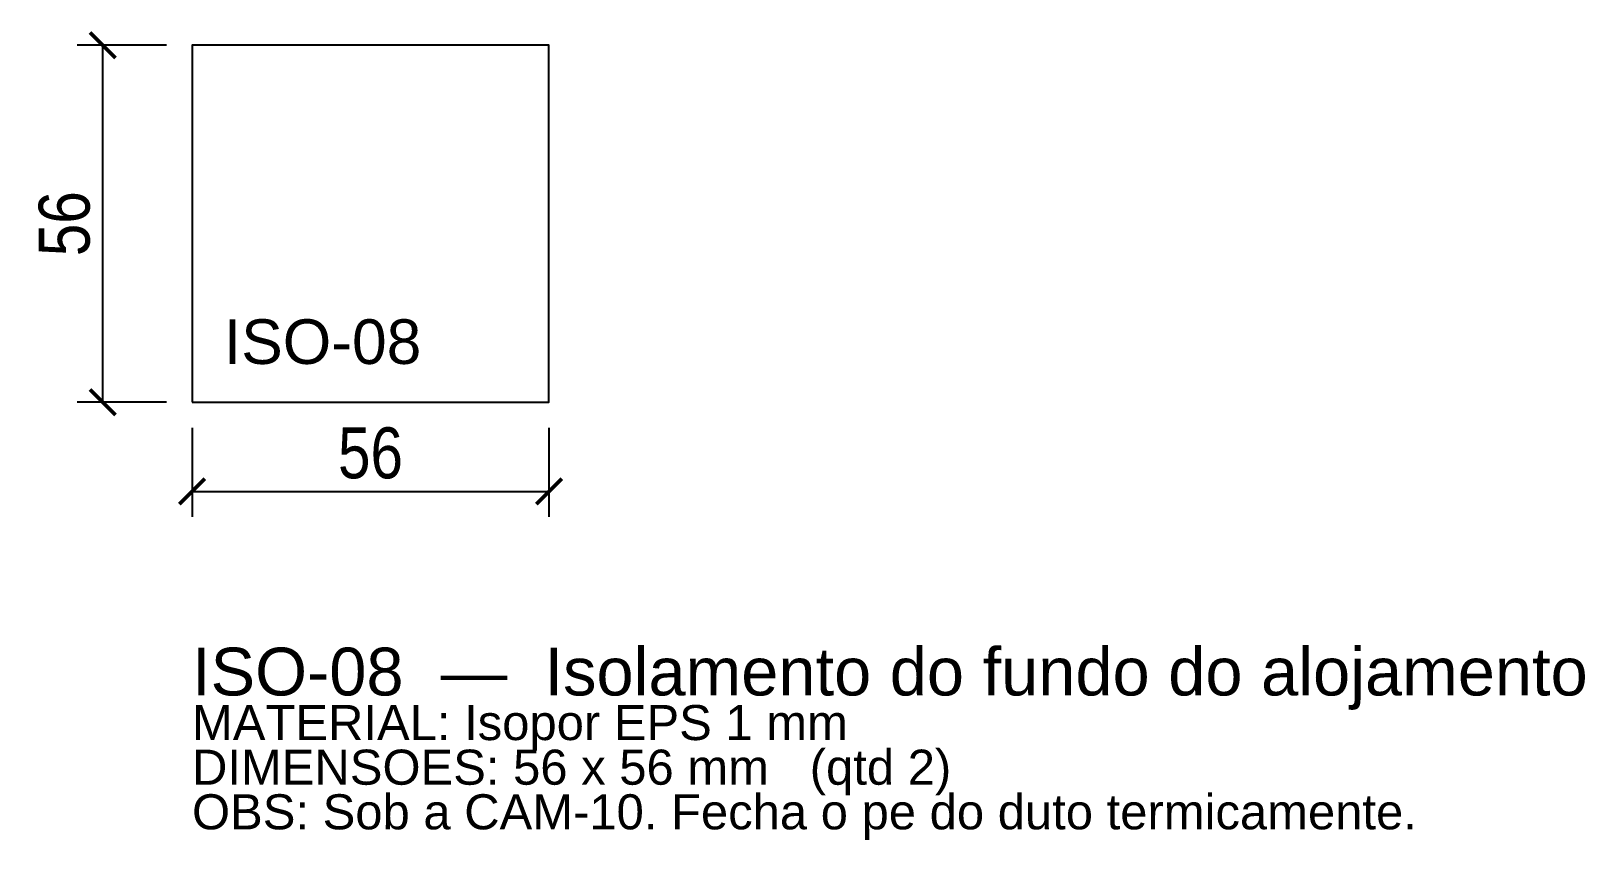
# Model space of a CAD drawing. Header units: millimetres. Extents: x -25 to 219, y -69 to 58.
import ezdxf

# ---------------------------------------------------------------- set-up
doc = ezdxf.new("R2010")
doc.units = ezdxf.units.MM
for name, color, linetype in [('CORTE', 1, 'Continuous'), ('COTA', 4, 'Continuous'), ('GRAVACAO', 3, 'Continuous'), ('TEXTO', 7, 'Continuous')]:
    doc.layers.add(name, color=color, linetype=linetype)
doc.styles.add('ARIAL', font='arial.ttf')
doc.styles.add('OpenSansCondensed-Light', font='OpenSansCondensed-Light.ttf')
doc.dimstyles.new('EZDXF', dxfattribs={"dimtxt": 8, "dimasz": 4, "dimexe": 4, "dimexo": 4, "dimgap": 2, "dimtad": 1, "dimdec": 0, "dimdsep": 46, "dimtxsty": 'OpenSansCondensed-Light', "dimblk": 'ARCHTICK', "dimcen": 2.5, "dimclrd": 4, "dimclre": 4, "dimclrt": 4, "dimazin": 3, "dimtfac": 0.5, "dimtmove": 2, "dimatfit": 3})

# ---------------------------------------------------------------- blocks, each defined once
blk = doc.blocks.new('_ARCHTICK')
at = {"color": 0, "linetype": 'BYBLOCK', "const_width": 0.15}
blk.add_lwpolyline([(-0.5, -0.5), (0.5, 0.5)], dxfattribs=at)

msp = doc.modelspace()

# ---------------------------------------------------------------- linework, layer by layer
at = {"layer": 'CORTE'}
msp.add_lwpolyline([(0, 0), (56, 0), (56, 56), (0, 56)], close=True, dxfattribs=at)

# ---------------------------------------------------------------- texts
at = {"layer": 'GRAVACAO', "style": 'ARIAL'}
msp.add_text('ISO-08', height=7, dxfattribs=at).set_placement((5, 6))
at = {"layer": 'TEXTO', "style": 'ARIAL'}
for s, height, p in [('ISO-08  —  Isolamento do fundo do alojamento', 7.5, (0, -46)), ('MATERIAL: Isopor EPS 1 mm', 5.5, (0, -53)), ('DIMENSOES: 56 x 56 mm   (qtd 2)', 5.5, (0, -60)), ('OBS: Sob a CAM-10. Fecha o pe do duto termicamente.', 5.5, (0, -67))]:
    msp.add_text(s, height=height, dxfattribs=at).set_placement(p)

# ---------------------------------------------------------------- dimensions: what is measured, and where the dimension line sits
at = {"layer": 'COTA'}
msp.add_linear_dim(base=(-14, 0), p1=(0, 0), p2=(0, 56), angle=90, dimstyle='EZDXF', dxfattribs=at).render()
msp.add_linear_dim(base=(0, -14), p1=(0, 0), p2=(56, 0), dimstyle='EZDXF', dxfattribs=at).render()

doc.saveas('drawing.dxf')
